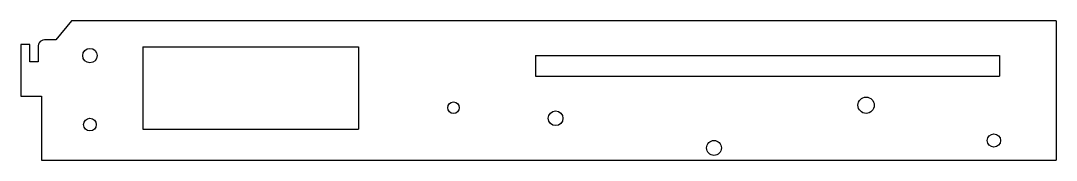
# Model space of a CAD drawing. Header units: millimetres. Extents: x 0 to 735, y 0 to 99.
import ezdxf

# ---------------------------------------------------------------- set-up
doc = ezdxf.new("R2010")
doc.units = ezdxf.units.MM

msp = doc.modelspace()

# ---------------------------------------------------------------- linework, layer by layer
at = {"color": 7, "linetype": 'Continuous'}
for p, q in [((36.17, 98.71), (24.95, 85.27)), ((735.17, 98.71), (36.17, 98.71)), ((735.17, 98.71), (735.17, 0)), ((0, 81.95), (0, 45.43)), ((6.41, 81.95), (0, 81.95)), ((6.41, 69.55), (6.41, 81.95)), ((24.95, 85.27), (17.97, 85.27)), ((12.31, 79.86), (12.31, 69.55)), ((86.79, 80.37), (239.81, 80.37)), ((86.79, 80.37), (86.79, 21.91)), ((239.81, 80.37), (239.81, 21.91)), ((365.48, 74.03), (694.81, 74.03)), ((365.48, 74.03), (365.48, 59.61)), ((694.81, 74.03), (694.81, 59.61)), ((12.31, 69.55), (6.41, 69.55)), ((365.48, 59.61), (694.81, 59.61)), ((0, 45.43), (14.73, 45.43)), ((14.73, 45.43), (14.7, 0)), ((86.79, 21.91), (239.81, 21.91)), ((14.7, 0), (735.17, 0))]:
    msp.add_line(p, q, dxfattribs=at)
for centre, radius in [((49.14, 74.03), 5.13), ((600.19, 38.94), 5.79), ((307.22, 37.18), 4.11), ((49.14, 25.21), 4.48), ((379.73, 29.69), 5.2), ((690.9, 13.99), 4.7), ((492.16, 8.7), 5.28)]:
    msp.add_circle(centre, radius, dxfattribs=at)
msp.add_arc((17.29, 80.32), 5, 82.12483, 185.33851, dxfattribs=at)

doc.saveas('drawing.dxf')
